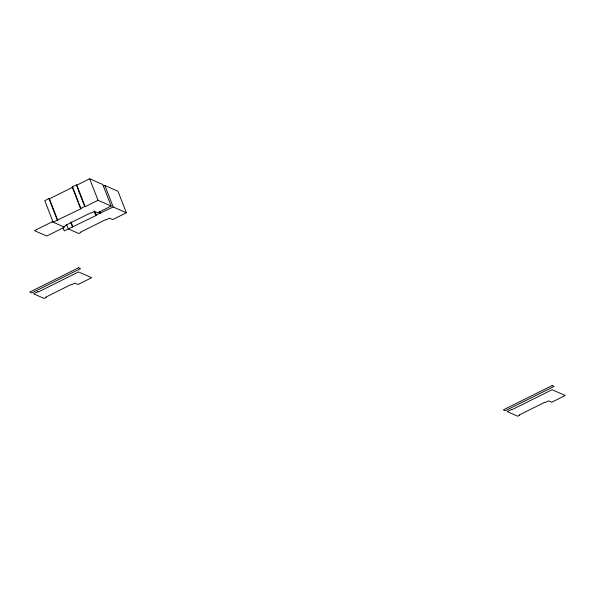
<?xml version="1.0" encoding="UTF-8"?>
<svg xmlns="http://www.w3.org/2000/svg" width="595" height="595" viewBox="0 0 595 595"><rect width="100%" height="100%" fill="white"/><g stroke="black" fill="none" stroke-linecap="round" stroke-linejoin="round"><path stroke-width="0.89" d="M57.775 220.321L49.437 198.827L48.939 198.604L44.774 200.679L53.119 222.18L81.024 208.741L79.023 203.587M81.024 208.741L80.526 208.525L72.188 187.023L76.353 184.948L76.852 185.171L85.189 206.673L98.026 200.277L111.153 206.071L97.535 212.854L94.389 211.463L91.005 213.151L90.507 212.928L65.175 225.55L65.673 225.765L63.591 226.799M49.437 198.827L72.687 187.246L78.354 201.861M76.852 185.171L89.689 178.775L102.816 184.569L111.153 206.071M103.262 186.272L104.869 185.476L117.988 191.27L126.333 212.772L112.715 219.555L109.569 218.164L106.178 219.853L105.687 219.629L80.355 232.251L80.853 232.466L78.771 233.5L68.291 228.882L66.625 224.583M80.526 208.525L84.691 206.45L85.189 206.673M94.531 211.143L96.204 215.442L64.215 230.92L62.981 227.736M94.04 210.928L95.706 215.226L113.206 206.978L126.333 212.772M72.188 187.023L72.687 187.246M95.706 215.226L96.204 215.442M104.869 185.476L113.206 206.978M89.689 178.775L98.026 200.277M99.7 211.649L100.369 213.367M99.201 211.433L99.871 213.151M76.353 184.948L84.691 206.45M70.954 221.868L72.954 227.022M70.79 222.508L72.456 226.807M48.939 198.604L57.284 220.105M52.234 221.794L34.488 230.629L46.752 236.044L64.498 227.201L52.234 221.794M78.607 267.765L29.75 292.1L31.691 292.963L80.548 268.628L78.607 267.765M37.797 291.743L33.632 293.818L44.112 298.445L46.187 297.403L45.696 297.188L71.028 284.566L71.519 284.789L74.91 283.101L78.057 284.492L91.675 277.709L78.547 271.915L38.296 291.966L37.797 291.743M552.182 385.553L503.325 409.888L505.274 410.743L554.131 386.408L552.182 385.553M511.38 409.524L507.215 411.599L517.687 416.225L519.77 415.191L519.271 414.968L544.604 402.354L545.102 402.57L548.486 400.881L551.632 402.272L565.25 395.489L552.123 389.695L511.871 409.747L511.38 409.524"/></g></svg>
